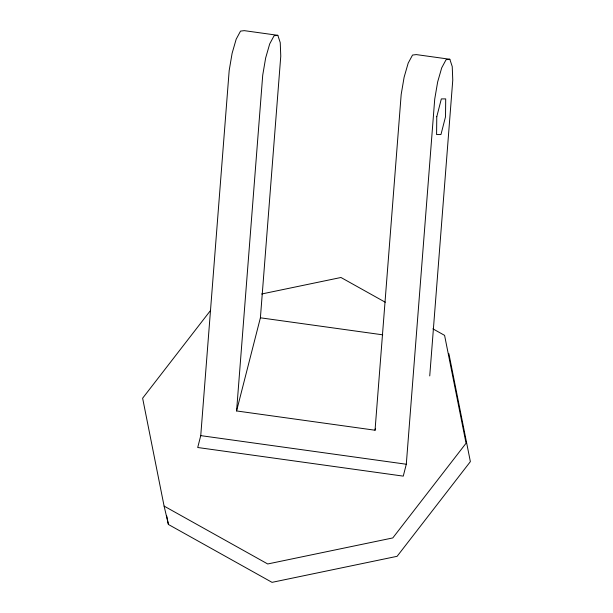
<?xml version="1.0" encoding="UTF-8"?>
<svg xmlns="http://www.w3.org/2000/svg" width="613" height="613" viewBox="0 0 613 613"><rect width="100%" height="100%" fill="white"/><g stroke="black" fill="none" stroke-linecap="round" stroke-linejoin="round"><path stroke-width="0.92" d="M429.736 375.922L452.769 80.104L452.233 66.556L449.842 59.262L446.072 59.714L441.712 67.821L437.659 81.912L434.724 99.099L406.296 464.24L403.262 476.125L197.715 447.505L200.75 435.628L229.185 70.48L232.112 53.293L236.174 39.201L240.534 31.102L244.296 30.65L277.835 35.316L280.233 42.611L280.769 56.158L260.395 317.802L236.58 410.948L375.041 430.226L375.516 428.38M236.58 410.948L262.724 75.154L265.651 57.967L269.712 43.875L274.072 35.769L277.835 35.316M375.041 430.226L401.186 94.425L404.113 77.238L408.174 63.147L412.534 55.047L416.304 54.595L449.842 59.262M210.619 310.347L142.63 398.212L164.1 506.093L168.414 524.475L272.034 582.35L397.109 556.313L470.37 461.627L448.9 353.747M261.628 294.002L340.966 277.49L385.255 302.224M260.395 317.802L382.734 334.828M200.75 435.628L406.296 464.24M432.893 328.829L444.586 335.365L466.056 443.237L392.795 537.93L267.72 563.968L164.1 506.093M166.728 516.039L168.414 524.475M436.778 116.723L436.586 134.553L440.962 134.553L445.521 116.731L445.705 98.9L441.337 98.9L436.778 116.723"/></g></svg>
